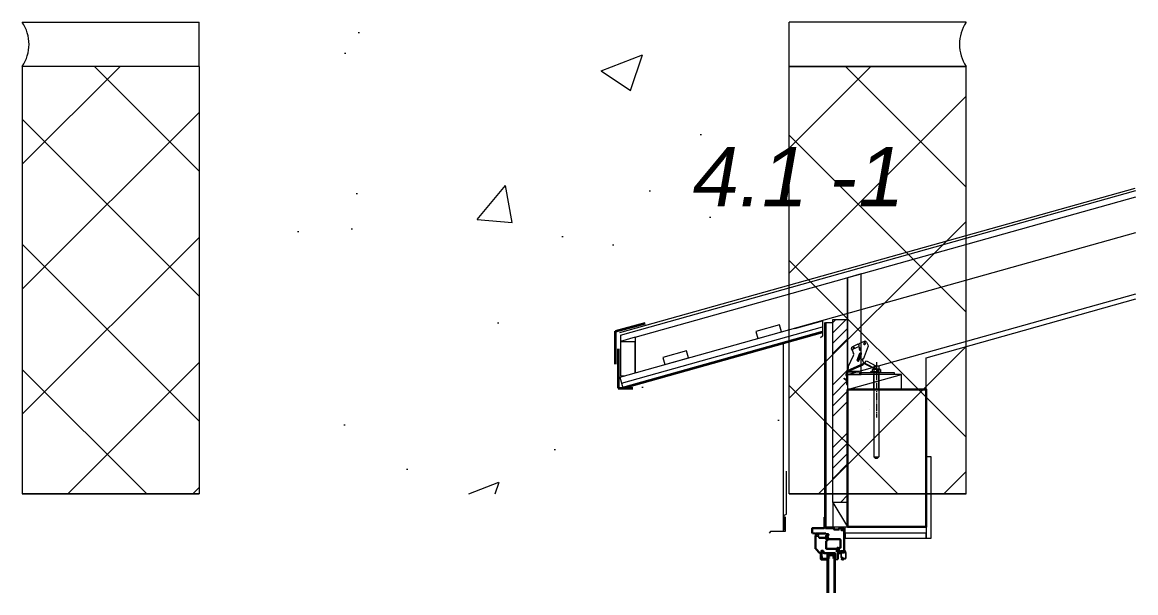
# Model space of a CAD drawing. Header units: inches. Extents: x -3905 to 10892, y 1064 to 9590.
# Drawn here: x 1611.1 to 1724.3, y 4154 to 4212.1 of the extents above; entities that cross this region are included whole.
import ezdxf

# ---------------------------------------------------------------- set-up
doc = ezdxf.new("R2010")
doc.units = ezdxf.units.IN
doc.header["$MEASUREMENT"] = 0
doc.linetypes.add('CENTERLINE', pattern=[1.81, 0.75, -0.0625, 0.03, -0.0625, 0.75, -0.0625, 0.03, -0.0625])
doc.layers.add('BlockWall', color=30, linetype='Continuous', lineweight=0)
doc.layers.add('SECTIONS', color=70, linetype='Continuous', lineweight=0)
doc.styles.get("Standard").update_dxf_attribs({"font": 'arial.ttf', "oblique": 10})

# ---------------------------------------------------------------- blocks, each defined once
blk = doc.blocks.new('*U451')
at = {"color": 0, "linetype": 'CENTERLINE', "lineweight": 0}
blk.add_line((0, 1.28), (0, -4.36), dxfattribs=at)
at = {"color": 0, "lineweight": 0}
for p, q in [((1.83, 0.2), (-1.68, 0.2)), ((-1.68, 0), (-1.68, 0.2)), ((1.83, 0), (-1.68, 0)), ((0.41, 0.53), (-0.41, 0.53)), ((-0.25, 0.85), (-0.25, -1.4)), ((0.25, 0.85), (-0.25, 0.85)), ((-0.25, -1.5), (-0.25, 0)), ((0.25, 0.85), (0.25, -1.4)), ((0.25, -1.5), (0.25, 0)), ((1.83, 0), (1.83, 0.2)), ((-0.25, -1.5), (-0.25, -8.38)), ((0.25, -1.5), (0.25, -8.38))]:
    blk.add_line(p, q, dxfattribs=at)
at = {"linetype": 'Continuous', "lineweight": 5}
for p, q in [((-0.75, -3.5), (-0.75, -3.5)), ((-0.25, -8.38), (0.25, -8.38)), ((-0.25, -8.38), (-0.12, -8.5)), ((-0.19, -8.44), (-0.25, -8.38)), ((-0.12, -8.5), (0.12, -8.5))]:
    blk.add_line(p, q, dxfattribs=at)
at = {"linetype": 'Continuous', "lineweight": 0}
blk.add_line((0.12, -8.5), (0.25, -8.38), dxfattribs=at)
at = {"color": 0, "lineweight": 0}
for points in [[(0.41, 0.53), (0.41, 0.2), (-0.41, 0.2), (-0.41, 0.53)], [(-0.3, 0.59), (0.3, 0.59)]]:
    blk.add_lwpolyline(points, dxfattribs=at)
for centre, radius, start, end in [((-0.3, 0.45), 0.136, 34.0045, 145.9955), ((0, 0.27), 0.317, 54.1118, 125.8882), ((0.3, 0.45), 0.136, 34, 146)]:
    blk.add_arc(centre, radius, start, end, dxfattribs=at)
blk = doc.blocks.new('VPA35')
for p, q in [((0.41, 2.4), (0.43, 2.62)), ((0.41, 2.4), (0.46, 2.29)), ((1.04, 2.9), (0.43, 2.62)), ((0.53, 2.39), (0.46, 2.29)), ((0.46, 2.29), (0.6, 1.97)), ((0.53, 2.39), (1.14, 2.67)), ((0.59, 2.42), (0.56, 2.47)), ((0.73, 2.48), (0.71, 2.54)), ((1.04, 2.9), (1.15, 2.81)), ((1.15, 2.95), (1.14, 2.67)), ((1.14, 2.67), (1.22, 2.51)), ((1.77, 3.23), (1.15, 2.95)), ((1.18, 2.41), (1.2, 2.35)), ((1.29, 2.46), (1.32, 2.4)), ((1.32, 2.47), (1.34, 2.42)), ((1.61, 1.4), (2.12, 2.74)), ((1.61, 1.4), (2.12, 2.74)), ((1.61, 1.4), (2.12, 2.74)), ((1.67, 2.91), (1.65, 2.96)), ((1.94, 3.1), (1.77, 3.23)), ((1.81, 2.97), (1.79, 3.03)), ((1.94, 3.1), (2.1, 2.76)), ((0.06, 0.62), (0.6, 1.76)), ((0.06, 0.62), (0.6, 1.76)), ((0.99, 1.29), (1.25, 1.99)), ((1.03, 1.27), (1.29, 1.98)), ((1.12, 1.24), (1.38, 1.94)), ((1.16, 1.22), (1.42, 1.93)), ((1.51, 1.29), (1.67, 0.92)), ((1.51, 1.29), (1.6, 1.09)), ((1.92, 1.2), (2.95, 0.66)), ((-0.12, 0.09), (-0.12, -1.19)), ((-0.12, 0), (-0.06, 0)), ((-0.09, 0.18), (-0.04, 0.23)), ((-0.06, -1.19), (-0.06, 0)), ((-0.04, 0.14), (1.66, 0.91)), ((-0.04, 0.14), (0.1, 0.51)), ((-0.01, 0.22), (1.66, 0.98)), ((1.19, 0.12), (0, 0.12)), ((1.19, 0.06), (0, 0.06)), ((0.02, 0.06), (0.02, 0.12)), ((0.07, 0.43), (0.1, 0.51)), ((1.55, 0.79), (0.3, 0.22)), ((0.7, 0.06), (0.7, 0.12)), ((1.19, 0.06), (1.19, 0.12)), ((1.65, 0.98), (1.65, 0.98)), ((1.77, 0.98), (2.96, 0.36)), ((1.77, 0.91), (3.03, 0.26)), ((2.36, 0.08), (2.36, 0.12)), ((2.96, 0.35), (2.91, 0.68)), ((3, 0.37), (2.95, 0.66)), ((3.09, 0.29), (3.03, 0.33)), ((-0.37, -0.58), (-0.32, -0.54)), ((-0.12, -0.82), (-0.37, -0.58)), ((-0.32, -0.54), (-0.12, -0.74)), ((-0.19, -0.16), (-0.19, -0.23)), ((-0.12, -0.44), (-0.06, -0.44)), ((-0.12, -1.19), (-0.06, -1.19))]:
    blk.add_line(p, q)
at = {"linetype": 'Continuous', "lineweight": 5}
for p, q in [((1.71, 0.99), (1.92, 1.2)), ((2.36, 0.12), (3.03, 0.12)), ((2.36, 0.08), (3.1, 0.08))]:
    blk.add_line(p, q, dxfattribs=at)
for centre, radius, start, end in [((0.64, 2.51), 0.078, 24.4503, 204.4503), ((1.25, 2.44), 0.078, 24.4503, 204.4503), ((1.27, 2.38), 0.078, 204.4503, 24.4503), ((1.36, 2.49), 0.078, 167.703, 204.4503), ((1.39, 2.44), 0.078, 204.4503, 241.1976), ((1.72, 3), 0.078, 24.4503, 204.4503), ((1.74, 2.94), 0.078, 204.4503, 24.4503), ((2.13, 2.77), 0.03, 204.4503, 249.5172), ((2.13, 2.77), 0.03, 204.4503, 249.5172), ((0.38, 1.87), 0.25, 334.4503, 24.4503), ((0.38, 1.87), 0.25, 334.4503, 24.4503), ((1.07, 1.26), 0.0938, 159.4503, 339.4503), ((1.07, 1.26), 0.0467, 159.4503, 339.4503), ((1.34, 1.96), 0.0938, 339.4503, 159.4503), ((1.34, 1.96), 0.0938, 339.4503, 159.4503), ((1.34, 1.96), 0.0467, 339.4503, 159.4503), ((1.34, 1.96), 0.0467, 339.4503, 159.4503), ((1.58, 1.32), 0.0855, 69.4503, 204.4503), ((1.58, 1.32), 0.0855, 69.4503, 204.4503), ((0, 0.09), 0.125, 135, 180), ((0, 0), 0.125, 90, 180), ((0, 0.09), 0.0625, 135, 163.774), ((0, 0), 0.0625, 90, 180), ((0.02, 0.54), 0.0855, 339.4503, 63.0447), ((0.02, 0.54), 0.0855, 339.4503, 63.0447), ((0.27, 0.28), 0.0625, 204.4503, 294.4503), ((1.53, 0.85), 0.0625, 294.4503, 24.4503), ((1.71, 0.87), 0.125, 62.6919, 114.4503), ((1.71, 0.8), 0.125, 62.692, 114.4503), ((3.09, 0.37), 0.125, 188.1916, 242.692), ((3.06, 0.38), 0.0625, 188.1916, 242.6925), ((3.03, 0.18), 0.125, 302.6919, 62.6919), ((-0.12, -0.16), 0.0625, 90, 180), ((-0.12, -0.23), 0.0625, 180, 270)]:
    blk.add_arc(centre, radius, start, end)
blk.add_arc((3.03, 0.19), 0.0653, 269.5951, 90.4049, dxfattribs=at)
blk = doc.blocks.new('CMU-Section')
at = {"layer": 'BlockWall', "lineweight": 0}
h = blk.add_hatch(dxfattribs=at)
h.set_pattern_fill('AR-CONC', color=0, scale=0.5)
h.set_pattern_definition([(50, (-1894.598, 867.597), (3.586301, -0.3137607), [0.375, -4.125]), (355, (-1894.598, 867.597), (-0.6937567, 3.7609607), [0.3, -3.3]), (100.45144, (-1894.299, 867.5708), (2.892544, 3.4472), [0.318701, -3.5057106]), (46.1842, (-1894.598, 868.597), (5.336207, -0.827596), [0.5625, -6.1875]), (96.63564, (-1894.153, 868.528), (4.67331, 4.870593), [0.478052, -5.258569]), (351.18416, (-1894.598, 868.597), (4.67331, 4.870593), [0.45, -4.95]), (21, (-1894.098, 868.347), (2.9845353, -2.0130945), [0.375, -4.125]), (326, (-1894.098, 868.347), (1.2165767, 3.62575), [0.3, -3.3]), (71.45144, (-1893.849, 868.179), (4.201112, 1.612656), [0.318701, -3.5057106]), (37.5, (-1894.5979, 867.5969), (0.0607993, 1.6644693), [0, -3.26, 0, -3.35, 0, -3.3125]), (7.5, (-1894.5979, 867.597), (1.3153477, 1.9720586), [0, -1.91, 0, -3.185, 0, -1.2625]), (327.5, (-1895.7129, 867.5969), (2.6691122, -0.1127744), [0, -1.25, 0, -3.9, 0, -5.175]), (317.5, (-1896.2129, 867.597), (2.9159308, 0.500525), [0, -1.625, 0, -2.59, 0, -3.675])])
h.paths.add_polyline_path([(-1.5, 4), (-6.5, 4), (-6.5, 0), (-1.5, 0)])
h = blk.add_hatch(dxfattribs=at)
h.set_pattern_fill('ANSI37', color=0, scale=6)
h.set_pattern_definition([(45, (-1894.5979, 867.5969), (-0.53033009, 0.53033009), []), (135, (-1894.5979, 867.5969), (-0.53033009, -0.53033009), [])])
h.paths.add_polyline_path([(-6.5, 3.625), (-8, 3.625), (-8, 0), (-6.5, 0)])
h.paths.add_polyline_path([(0, 3.625), (-1.5, 3.625), (-1.5, 0), (0, 0)])
at = {"layer": 'BlockWall', "color": 0, "lineweight": 0}
for p, q in [((-8, 4), (-6.5, 4)), ((-6.5, 3.625), (-6.5, 4)), ((0, 4), (-1.5, 4)), ((-1.5, 3.625), (-1.5, 4)), ((-6.5, 3.625), (-8, 3.625)), ((-8, 3.625), (-8, 0)), ((-6.5, 3.625), (-6.5, 0)), ((0, 3.625), (-1.5, 3.625)), ((-1.5, 0), (-1.5, 3.625)), ((-1.5, 3.625), (0, 3.625)), ((0, 0), (0, 3.625)), ((-8, 0), (-6.5, 0)), ((-6.5, 0), (-8, 0)), ((-1.5, 0), (0, 0)), ((0, 0), (-1.5, 0)), ((-1.5, 0), (0, 0))]:
    blk.add_line(p, q, dxfattribs=at)
for centre, start, end in [((-8.2791, 3.8125), 326.10745, 33.89255), ((0.2791, 3.8125), 146.10745, 213.89255)]:
    blk.add_arc(centre, 0.3362, start, end, dxfattribs=at)
blk = doc.blocks.new('DetailWindowHead')
at = {"color": 0, "lineweight": -2}
for p, q in [((-0.13, 0), (-1.27, 0)), ((-0.1, 1.09), (-0.1, 0.03)), ((-0.03, 0.03), (-0.03, 1.09)), ((0.8, 0), (0, 0)), ((1.56, 0), (1.46, 0)), ((1.82, 0), (1.56, 0)), ((-1.35, -0.03), (-1.35, -0.21)), ((-1.35, -0.23), (-1.35, -0.45)), ((-1.31, -0.01), (-1.31, -0.01)), ((-1.29, -0.05), (-1.31, -0.02)), ((-1.28, -0.05), (-1.29, -0.05)), ((-1.28, -0.01), (-1.28, -0.05)), ((-1.27, -0.53), (-0.71, -0.61)), ((-1.01, -0.78), (-1.01, -2.07)), ((-0.94, -0.85), (-0.94, -0.8)), ((-0.71, -0.61), (-0.7, -0.61)), ((-0.68, -0.6), (-0.68, -0.58)), ((-0.67, -0.56), (0.04, -0.56)), ((-0.03, -1), (-0.64, -1)), ((0.17, -1.19), (-0.01, -1.01)), ((0.06, -0.58), (0.06, -0.59)), ((0.06, -0.79), (0.06, -0.93)), ((0.06, -0.94), (0.11, -0.99)), ((0.09, -0.62), (0.28, -0.62)), ((0.1, -0.76), (0.09, -0.76)), ((0.11, -0.99), (0.15, -0.95)), ((0.12, -0.79), (0.12, -0.77)), ((0.12, -0.92), (0.15, -0.89)), ((0.15, -0.95), (0.12, -0.92)), ((0.16, -0.81), (0.13, -0.81)), ((0.15, -0.89), (0.3, -1.04)), ((0.2, -0.84), (0.17, -0.81)), ((0.23, -1.04), (0.2, -1.08)), ((0.2, -1.08), (0.24, -1.12)), ((0.26, -1.07), (0.23, -1.04)), ((0.25, -1.13), (1.52, -1.13)), ((0.3, -1.04), (0.26, -1.07)), ((0.88, -0.14), (0.88, -0.08)), ((1.37, -0.15), (0.89, -0.15)), ((1.38, -0.08), (1.38, -0.14)), ((1.62, -0.21), (1.62, -0.08)), ((1.64, -0.07), (1.75, -0.07)), ((1.89, -0.23), (1.64, -0.23)), ((1.76, -0.08), (1.76, -0.1)), ((1.76, -0.1), (1.79, -0.1)), ((1.79, -0.1), (1.84, -0.07)), ((1.84, -0.07), (1.84, -0.01)), ((1.9, -2.4), (1.9, -0.24)), ((-0.99, -2.12), (-0.56, -2.55)), ((0.09, -2.11), (0.09, -1.33)), ((0.11, -1.31), (0.16, -1.31)), ((1.18, -2.13), (0.11, -2.13)), ((0.17, -1.3), (0.17, -1.2)), ((1.16, -2.41), (1.16, -2.2)), ((1.16, -2.2), (1.21, -2.2)), ((1.18, -2.26), (1.18, -2.22)), ((1.24, -2.26), (1.18, -2.26)), ((1.19, -2.02), (1.19, -2.11)), ((1.25, -2), (1.21, -2)), ((1.21, -2.2), (1.21, -2.24)), ((1.21, -2.24), (1.26, -2.24)), ((1.26, -2.24), (1.26, -2.02)), ((1.36, -2.02), (1.36, -2.5)), ((1.52, -2), (1.37, -2)), ((1.55, -1.16), (1.55, -1.97)), ((-0.52, -2.56), (-0.39, -2.56)), ((-0.37, -2.56), (-0.45, -2.56)), ((-0.45, -2.56), (-0.45, -3.18)), ((-0.44, -3.19), (0.25, -3.19)), ((-0.41, -2.49), (-0.41, -2.34)), ((-0.39, -2.5), (-0.4, -2.5)), ((-0.38, -3.1), (-0.4, -2.62)), ((-0.39, -2.6), (-0.36, -2.6)), ((-0.38, -2.31), (-0.26, -2.31)), ((-0.23, -2.37), (-0.37, -2.47)), ((-0.37, -2.47), (-0.36, -2.49)), ((-0.36, -2.49), (-0.37, -2.56)), ((0.14, -3.12), (-0.36, -3.12)), ((-0.33, -2.58), (-0.32, -2.49)), ((-0.31, -2.48), (-0.2, -2.41)), ((-0.23, -2.34), (-0.23, -2.48)), ((-0.14, -2.56), (1, -2.56)), ((0.33, -2.69), (0.21, -2.69)), ((0.21, -2.69), (0.21, -3.31)), ((0.21, -3.31), (0.21, -6.59)), ((1.21, -2.41), (1.16, -2.41)), ((1.17, -2.39), (1.17, -2.39)), ((1.18, -2.38), (1.18, -2.34)), ((1.18, -2.34), (1.24, -2.34)), ((1.26, -2.36), (1.21, -2.36)), ((1.21, -2.36), (1.21, -2.41)), ((1.26, -3.17), (1.26, -2.36)), ((1.34, -2.56), (1.51, -2.56)), ((1.53, -2.55), (1.53, -2.39)), ((1.54, -2.37), (1.8, -2.37))]:
    blk.add_line(p, q, dxfattribs=at)
at = {"color": 0, "linetype": 'Continuous', "lineweight": -2}
for p, q in [((0.75, 0), (0.15, 0)), ((0.95, -2.69), (0.84, -2.69)), ((0.95, -3.31), (0.95, -2.69)), ((0.95, -6.59), (0.95, -3.31))]:
    blk.add_line(p, q, dxfattribs=at)
at = {"color": 0, "lineweight": 0}
for p, q in [((-0.9, -0.75), (-0.98, -0.75)), ((-0.97, -0.5), (-0.7, -0.5)), ((-0.94, -0.8), (-0.9, -0.8)), ((-0.73, -0.85), (-0.94, -0.85)), ((-0.93, -0.85), (-0.93, -0.8)), ((-0.93, -0.8), (-0.89, -0.8)), ((-0.74, -0.85), (-0.93, -0.85)), ((-0.9, -0.8), (-0.9, -0.75)), ((-0.78, -0.8), (-0.74, -0.8)), ((-0.69, -0.75), (-0.77, -0.75)), ((-0.77, -0.75), (-0.77, -0.8)), ((-0.77, -0.8), (-0.73, -0.8)), ((-0.74, -0.8), (-0.74, -0.85)), ((-0.73, -0.8), (-0.73, -0.85)), ((-0.66, -0.99), (-0.66, -0.78)), ((0.31, -0.65), (0.31, -0.78)), ((1.92, -2.25), (1.92, -2.48)), ((1.94, -2.48), (1.94, -2.25)), ((1.96, -2.25), (2.06, -2.5)), ((2.08, -2.49), (1.98, -2.24)), ((0.26, -3.18), (0.26, -3.13)), ((0.33, -3.31), (0.33, -2.69)), ((0.33, -3), (0.33, -2.71)), ((0.33, -2.71), (0.84, -2.71)), ((0.35, -3), (0.33, -3)), ((0.33, -6.59), (0.33, -3.31)), ((0.35, -3.01), (0.35, -2.8)), ((0.36, -2.8), (0.36, -3.01)), ((0.39, -3.04), (0.42, -3.04)), ((0.42, -3.05), (0.39, -3.05)), ((0.4, -2.75), (0.77, -2.75)), ((0.77, -2.76), (0.4, -2.76)), ((0.42, -3.04), (0.42, -3.05)), ((0.69, -2.84), (0.47, -2.84)), ((0.75, -3.05), (0.75, -3.04)), ((0.75, -3.04), (0.78, -3.04)), ((0.78, -3.05), (0.75, -3.05)), ((0.81, -3.01), (0.81, -2.8)), ((0.82, -2.8), (0.82, -3.01)), ((0.84, -3), (0.82, -3)), ((0.84, -2.71), (0.84, -3)), ((1.02, -3.14), (0.95, -3.14)), ((0.99, -3.15), (0.99, -3.17)), ((1.01, -3.19), (1.25, -3.19)), ((1.02, -2.58), (1.02, -3.14)), ((1.33, -2.53), (1.33, -2.55)), ((1.59, -2.54), (1.59, -2.99)), ((1.61, -2.99), (1.61, -2.54)), ((1.9, -2.5), (1.63, -2.5)), ((1.63, -2.52), (1.9, -2.52)), ((1.78, -3.01), (1.63, -3.01)), ((1.63, -3.03), (1.78, -3.03)), ((1.72, -3.13), (1.63, -3.13)), ((1.63, -3.16), (1.63, -3.18)), ((1.63, -3.16), (1.72, -3.16)), ((1.72, -3.16), (1.72, -3.13)), ((1.75, -3.23), (1.78, -3.24)), ((1.78, -3.2), (1.76, -3.18)), ((1.79, -3.22), (1.76, -3.21)), ((1.8, -3.05), (1.8, -3.18)), ((1.81, -2.38), (1.85, -2.41)), ((1.82, -3.18), (1.82, -3.05)), ((1.83, -3.15), (1.82, -3.2)), ((1.85, -3.2), (1.85, -3.16)), ((1.86, -2.42), (1.89, -2.42)), ((2.04, -3.1), (1.88, -3.1)), ((1.88, -3.12), (2.04, -3.12)), ((2.06, -2.54), (2.05, -2.54)), ((2.05, -2.59), (2.06, -2.6)), ((2.06, -2.51), (2.06, -2.53)), ((2.06, -2.6), (2.06, -3.08)), ((2.07, -2.56), (2.08, -2.55)), ((2.08, -2.58), (2.07, -2.57)), ((2.08, -3.08), (2.08, -2.6)), ((2.08, -2.53), (2.08, -2.51))]:
    blk.add_line(p, q, dxfattribs=at)
at = {"color": 0, "linetype": 'Continuous', "lineweight": 0}
for p, q in [((0.84, -2.69), (0.84, -3.31)), ((0.84, -3.31), (0.84, -6.59))]:
    blk.add_line(p, q, dxfattribs=at)
at = {"color": 0, "lineweight": -2}
for centre, radius, start, end in [((-1.32, -0.03), 0.03, 90, 180), ((-1.27, -0.01), 0.015, 90, 180), ((-0.13, 0.03), 0.03, 270, 0), ((-0.06, 1.09), 0.0325, 0, 180), ((0, 0.03), 0.03, 180, 270), ((0.8, -0.08), 0.08, 0, 90), ((1.46, -0.08), 0.08, 90, 180), ((1.82, -0.01), 0.015, 0, 90), ((-1.33, -0.21), 0.015, 180, 221.4096), ((-1.33, -0.23), 0.015, 138.5904, 180), ((-1.26, -0.45), 0.085, 180, 262), ((-1.35, -0.22), 0.005, 318.5904, 41.4096), ((-1.32, -0.01), 0.005, 0, 90), ((-1.3, -0.01), 0.015, 180, 225), ((-0.98, -0.78), 0.03, 90, 180), ((-0.7, -0.6), 0.015, 270, 0), ((-0.67, -0.58), 0.015, 90, 180), ((-0.03, -1.02), 0.015, 45, 90), ((0.04, -0.58), 0.015, 0, 90), ((0.09, -0.59), 0.03, 180, 270), ((0.09, -0.79), 0.03, 90, 180), ((0.1, -0.77), 0.015, 0, 90), ((0.13, -0.79), 0.015, 180, 270), ((0.16, -0.82), 0.015, 45, 90), ((0.21, -0.83), 0.015, 225, 317.8717), ((0.29, -0.9), 0.09, 94.1814, 137.8717), ((0.25, -1.11), 0.015, 225, 270), ((0.28, -0.65), 0.03, 0, 90), ((0.28, -0.78), 0.03, 274.1814, 0), ((0.89, -0.14), 0.015, 180, 270), ((1.37, -0.14), 0.015, 270, 0), ((1.64, -0.08), 0.015, 90, 180), ((1.64, -0.21), 0.015, 180, 270), ((1.75, -0.08), 0.015, 0, 90), ((1.89, -0.24), 0.015, 0, 90), ((-0.95, -2.07), 0.06, 180, 225), ((0.11, -1.33), 0.015, 90, 180), ((0.11, -2.11), 0.015, 180, 270), ((0.16, -1.3), 0.015, 270, 0), ((0.16, -1.2), 0.015, 0, 45), ((1.17, -2.22), 0.01, 0, 90), ((1.18, -2.11), 0.015, 270, 0), ((1.21, -2.02), 0.015, 90, 180), ((1.24, -2.25), 0.01, 270, 335.9105), ((1.25, -2.02), 0.015, 0, 90), ((1.37, -2.02), 0.015, 90, 180), ((1.52, -1.97), 0.03, 270, 0), ((-0.52, -2.5), 0.06, 225, 270), ((-0.44, -3.18), 0.01, 180, 270), ((-0.38, -2.34), 0.03, 90, 180), ((-0.4, -2.49), 0.015, 180, 270), ((-0.39, -2.62), 0.015, 90, 182.7792), ((-0.39, -2.53), 0.03, 270, 90), ((-0.36, -3.1), 0.015, 182.7792, 270), ((-0.36, -2.57), 0.03, 270, 353), ((-0.3, -2.49), 0.015, 124, 173), ((-0.26, -2.34), 0.03, 0, 90), ((-0.21, -2.39), 0.02, 304, 124), ((-0.14, -2.48), 0.085, 180, 270), ((1.17, -2.38), 0.01, 180, 270), ((1.17, -2.38), 0.01, 270, 0), ((1.24, -2.35), 0.01, 24.0895, 90)]:
    blk.add_arc(centre, radius, start, end, dxfattribs=at)
at = {"color": 0, "lineweight": 0}
for centre, radius, start, end in [((-1.23, -0.73), 0.35, 349.0194, 41.8103), ((-0.44, -0.73), 0.35, 138.1897, 190.9806), ((-0.69, -0.78), 0.03, 0, 90), ((-0.64, -0.99), 0.015, 180, 270), ((1.52, -1.16), 0.03, 0, 90), ((1.35, -2.3), 0.113, 204.0895, 155.9105), ((1.95, -2.25), 0.031, 22.9699, 180.032), ((1.95, -2.25), 0.01, 22.9419, 180.0459), ((0.26, -3.06), 0.123, 126.4837, 203.3425), ((0.14, -3.11), 0.01, 270, 23.3425), ((0.21, -2.98), 0.03, 306.4837, 126.4837), ((0.26, -3.06), 0.0625, 126.4837, 262.0719), ((0.25, -3.13), 0.01, 360, 82.0719), ((0.25, -3.18), 0.01, 270, 0), ((0.4, -2.8), 0.0495, 90, 180), ((0.39, -3.01), 0.0405, 180, 270), ((0.4, -2.8), 0.039, 90, 180), ((0.39, -3.01), 0.03, 180, 270), ((0.47, -2.76), 0.0744, 180, 270), ((0.69, -2.76), 0.0744, 270, 0), ((0.77, -2.8), 0.0495, 0, 90), ((0.77, -2.8), 0.039, 0, 90), ((0.78, -3.01), 0.03, 270, 0), ((0.78, -3.01), 0.0405, 270, 0), ((1.01, -3.15), 0.015, 90, 180), ((1.01, -3.17), 0.015, 180, 270), ((1, -2.58), 0.015, 0, 90), ((1.25, -3.17), 0.015, 270, 0), ((1.34, -2.53), 0.015, 90, 180), ((1.34, -2.55), 0.015, 180, 270), ((1.34, -2.5), 0.015, 270, 360), ((1.51, -2.55), 0.015, 270, 0), ((1.54, -2.39), 0.015, 90, 180), ((1.63, -2.54), 0.042, 90, 179.9986), ((1.63, -2.99), 0.042, 180, 270), ((1.63, -3.17), 0.0315, 87.6124, 269.8681), ((1.63, -2.54), 0.021, 90, 179.9891), ((1.63, -2.99), 0.021, 180, 269.9891), ((1.63, -3.17), 0.0105, 88.1909, 269.3098), ((1.64, -3.4), 0.242, 62.0617, 93.1175), ((1.61, -3.51), 0.337, 61.6978, 87.5786), ((1.61, -3.52), 0.341, 64.9996, 87.4978), ((1.61, -3.52), 0.32, 65, 87.5), ((1.79, -3.18), 0.036, 246.0087, 359.9965), ((1.78, -3.05), 0.042, 0, 90), ((1.78, -3.05), 0.021, 360, 90.0109), ((1.79, -3.18), 0.015, 246, 359.3384), ((1.8, -3.2), 0.049, 244.9926, 270), ((1.8, -3.2), 0.028, 244.9984, 359.983), ((1.8, -2.39), 0.015, 45, 90), ((1.8, -3.2), 0.049, 270, 359.996), ((1.88, -3.16), 0.056, 90, 168.7082), ((1.86, -2.4), 0.015, 225, 270), ((1.88, -3.16), 0.035, 90, 180), ((1.89, -2.4), 0.015, 270, 0), ((1.9, -2.48), 0.02, 270, 360), ((1.9, -2.48), 0.041, 270.0112, 0), ((2.08, -2.57), 0.033, 135, 225), ((2.04, -3.08), 0.021, 270, 359.9891), ((2.04, -3.08), 0.042, 270, 0), ((2.04, -2.51), 0.025, 0.0108, 23.0117), ((2.05, -2.53), 0.011, 315, 360), ((2.08, -2.57), 0.012, 135, 225), ((2.05, -2.6), 0.011, 2.765, 45.063), ((2.04, -2.51), 0.046, 359.9941, 22.9936), ((2.05, -2.53), 0.032, 315.0103, 359.0724), ((2.05, -2.6), 0.032, 1.3014, 45)]:
    blk.add_arc(centre, radius, start, end, dxfattribs=at)

msp = doc.modelspace()

# ---------------------------------------------------------------- hatches: boundary and pattern name
at = {"layer": 'SECTIONS', "linetype": 'Continuous', "lineweight": 5}
h = msp.add_hatch(dxfattribs=at)
h.set_pattern_fill('ANSI34', color=256, scale=6)
h.set_pattern_definition([(45, (56.2507, 635.114), (-3.1819805, 3.1819805), []), (45, (57.3114, 635.114), (-3.1819805, 3.1819805), []), (45, (58.372, 635.114), (-3.1819805, 3.1819805), []), (45, (59.4327, 635.114), (-3.1819805, 3.1819805), [])])
h.paths.add_polyline_path([(1694.99948, 4181.85847), (1693.49948, 4181.85847), (1693.49948, 4163.23239), (1694.99948, 4163.23239)])

# ---------------------------------------------------------------- linework, layer by layer
at = {"layer": 'SECTIONS', "lineweight": 0}
for p, q in [((1671.82364, 4180.50765), (1724.24313, 4195.20961)), ((1671.89115, 4180.26694), (1724.31064, 4194.9689)), ((1673.39115, 4180.03853), (1724.31064, 4194.31978)), ((1671.85541, 4175.97275), (1724.31064, 4190.68473)), ((1694.99948, 4176.23239), (1694.99948, 4186.09896)), ((1694.99948, 4176.23239), (1724.31064, 4184.45321)), ((1702.99948, 4177.95683), (1724.31064, 4183.93392)), ((1689.6453, 4180.92405), (1692.45062, 4181.71085)), ((1673.39115, 4180.03853), (1671.89115, 4179.61783)), ((1672.02419, 4175.37097), (1692.45062, 4181.09992)), ((1673.39115, 4180.03853), (1673.39115, 4176.40347)), ((1671.89115, 4179.61783), (1673.39115, 4179.61783)), ((1673.39115, 4176.40347), (1673.39115, 4179.61783)), ((1671.89115, 4176.10777), (1672.33684, 4176.10777)), ((1694.99948, 4174.73239), (1702.99948, 4174.73239)), ((1696.49948, 4174.73239), (1694.99948, 4174.73239)), ((1702.99948, 4174.73239), (1701.49948, 4174.73239)), ((1701.49948, 4174.73239), (1702.99948, 4174.73239))]:
    msp.add_line(p, q, dxfattribs=at)
at = {"layer": 'SECTIONS', "lineweight": 35}
for p, q in [((1671.40676, 4180.64244), (1674.41283, 4181.48555)), ((1671.40676, 4177.29555), (1671.40676, 4180.64244)), ((1672.15922, 4174.88955), (1692.45062, 4180.58062)), ((1671.67385, 4178.85816), (1671.67385, 4174.85816)), ((1671.67385, 4174.85816), (1673.17385, 4174.85816))]:
    msp.add_line(p, q, dxfattribs=at)
at = {"layer": 'SECTIONS', "linetype": 'Continuous', "lineweight": 5}
for p, q in [((1692.45062, 4181.71085), (1692.45062, 4180.16554)), ((1692.74948, 4181.55297), (1693.49948, 4181.55297)), ((1671.89115, 4180.26694), (1671.89115, 4179.61783)), ((1692.45062, 4180.16554), (1692.25618, 4179.97233)), ((1671.89115, 4179.61783), (1671.89115, 4176.10777)), ((1688.48468, 4160.37147), (1688.48468, 4179.49831)), ((1702.99948, 4174.73239), (1702.99948, 4177.95683)), ((1671.85541, 4175.97275), (1672.15922, 4174.88955)), ((1688.64924, 4161.75698), (1688.64924, 4160.25698)), ((1687.14924, 4160.25698), (1687.04388, 4160.10903)), ((1688.64924, 4160.25698), (1687.14924, 4160.25698)), ((1692.74948, 4160.73239), (1693.49948, 4160.73239))]:
    msp.add_line(p, q, dxfattribs=at)
at = {"layer": 'SECTIONS', "linetype": 'Continuous', "lineweight": 35}
msp.add_line((1692.74948, 4160.73239), (1692.74948, 4181.55297), dxfattribs=at)
at = {"layer": 'SECTIONS', "linetype": 'Continuous', "lineweight": 0}
for p, q in [((1694.99948, 4174.73239), (1700.49948, 4176.23239)), ((1693.49948, 4163.23239), (1694.99948, 4160.73239))]:
    msp.add_line(p, q, dxfattribs=at)
at = {"layer": 'SECTIONS', "lineweight": 30}
msp.add_line((1696.49948, 4160.73239), (1701.49948, 4160.73239), dxfattribs=at)
at = {"layer": 'SECTIONS', "linetype": 'Continuous', "lineweight": 5}
for points in [[(1694.99948, 4176.23239), (1696.37448, 4176.23239), (1696.37448, 4186.4846), (1694.99948, 4186.09896)], [(1685.86792, 4179.9028), (1688.27503, 4180.57792), (1688.0725, 4181.30005), (1685.66538, 4180.62494)], [(1694.99948, 4163.23239), (1693.49948, 4163.23239), (1693.49948, 4181.85847), (1694.99948, 4181.85847)], [(1676.42407, 4177.25411), (1678.83119, 4177.92923), (1678.62865, 4178.65136), (1676.22153, 4177.97624)], [(1702.99948, 4167.85739), (1702.99948, 4159.60739), (1703.49948, 4159.60739), (1703.49948, 4167.85739)], [(1694.74948, 4160.73239), (1702.99948, 4160.73239), (1702.99948, 4160.10739), (1694.74948, 4160.10739)], [(1702.99948, 4160.10739), (1694.74948, 4160.10739), (1694.74948, 4159.60739), (1702.99948, 4159.60739)]]:
    msp.add_lwpolyline(points, close=True, dxfattribs=at)
at = {"layer": 'SECTIONS', "lineweight": 9}
msp.add_lwpolyline([(1694.99948, 4174.73239), (1700.49948, 4174.73239), (1700.49948, 4176.23239), (1694.99948, 4176.23239)], close=True, dxfattribs=at)
at = {"layer": 'SECTIONS', "lineweight": 30}
msp.add_lwpolyline([(1694.99948, 4174.73239), (1702.99948, 4174.73239), (1702.99948, 4160.73239), (1694.99948, 4160.73239)], close=True, dxfattribs=at).dxf.unprotected_set("ltscale", 0)
at = {"layer": 'SECTIONS', "linetype": 'Continuous', "lineweight": 5}
msp.add_lwpolyline([(1688.55954, 4160.40798), (1688.55954, 4161.91524), (1688.77705, 4162.0225), (1688.77705, 4166.40798)], dxfattribs=at)
at = {"layer": 'SECTIONS', "linetype": 'Continuous', "lineweight": 0}
msp.add_lwpolyline([(1693.49948, 4160.73239), (1694.99948, 4160.73239), (1694.99948, 4163.23239), (1693.49948, 4163.23239)], close=True, dxfattribs=at)

# ---------------------------------------------------------------- block references
at = {"layer": 'SECTIONS', "linetype": 'Continuous', "lineweight": 5, "xscale": 12, "yscale": 12, "zscale": 12}
msp.add_blockref('CMU-Section', (1707.06132, 4164.10022), dxfattribs=at)
at = {"layer": 'SECTIONS', "linetype": 'Continuous', "lineweight": 5}
msp.add_blockref('VPA35', (1694.99948, 4176.42521), dxfattribs=at)
at = {"layer": 'SECTIONS', "lineweight": 0}
msp.add_blockref('*U451', (1697.93651, 4176.23239), dxfattribs=at)
at = {"layer": 'SECTIONS', "linetype": 'Continuous', "lineweight": 30}
msp.add_blockref('DetailWindowHead', (1692.74948, 4160.62098), dxfattribs=at)

# ---------------------------------------------------------------- texts
at = {"layer": 'SECTIONS', "linetype": 'Continuous', "lineweight": 5, "oblique": 10}
msp.add_text('4.1 -1', height=6.012542, dxfattribs=at).set_placement((1678.87119, 4193.37865))

doc.saveas('drawing.dxf')
